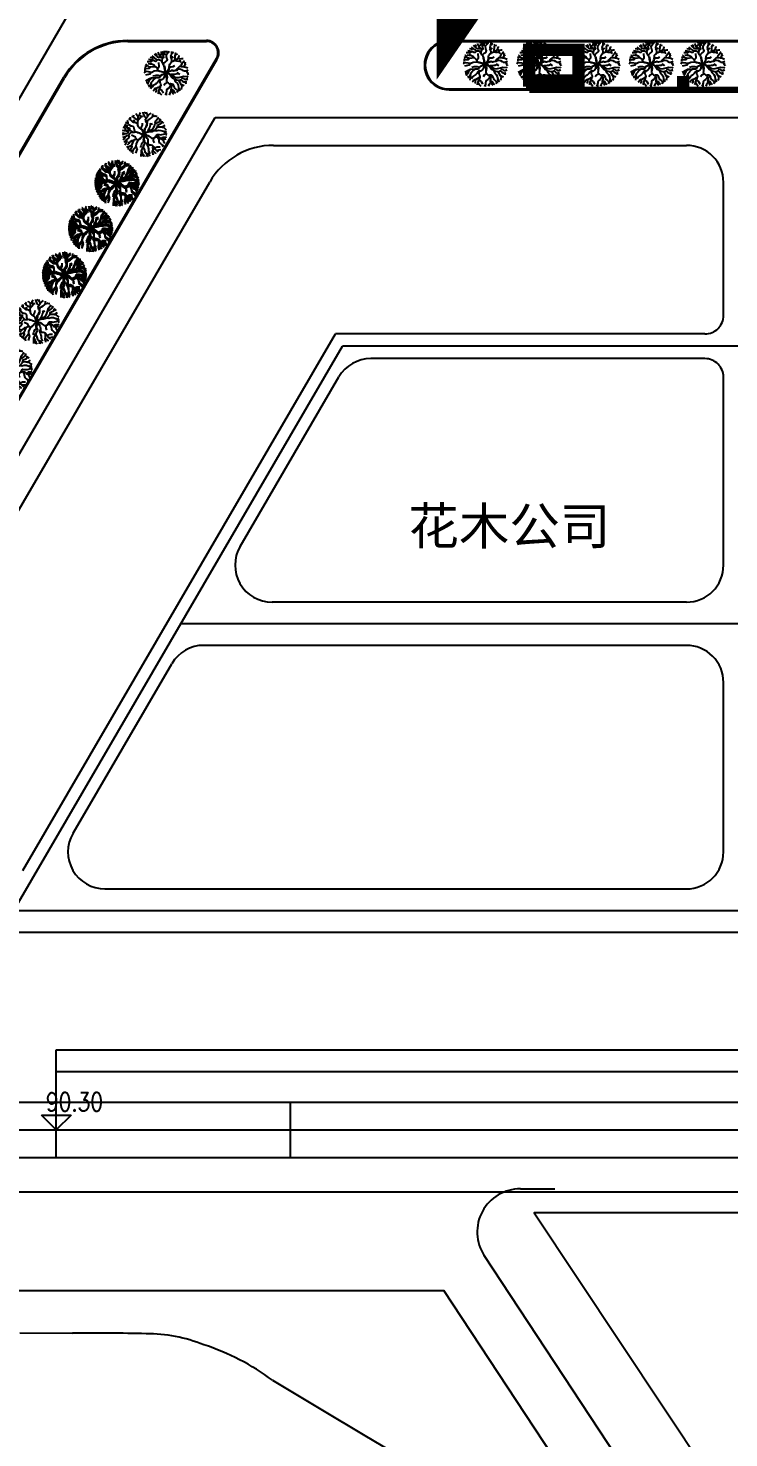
# Model space of a CAD drawing. Extents: x 532522 to 2902776, y -101917278 to 111238625.
# Drawn here: x 2901420.1 to 2901533.7, y 2548789.7 to 2549018.3 of the extents above; entities that cross this region are included whole.
import ezdxf
from ezdxf.enums import TextEntityAlignment as Align

# ---------------------------------------------------------------- set-up
doc = ezdxf.new("R2010")
doc.units = 0
doc.header["$LTSCALE"] = 1000
doc.header["$MEASUREMENT"] = 0
doc.linetypes.add('DASHDOT', pattern=[1, 0.5, -0.25, 0, -0.25])
doc.linetypes.add('DASHED2', pattern=[9.524999999999999, 6.35, -3.175])
for name, color, linetype in [('1', 7, 'CONTINUOUS'), ('34', 7, 'CONTINUOUS'), ('NEW字', 2, 'CONTINUOUS'), ('NEW道路', 4, 'CONTINUOUS'), ('施工临建布置', 7, 'CONTINUOUS'), ('道路', 5, 'CONTINUOUS')]:
    doc.layers.add(name, color=color, linetype=linetype)
doc.styles.add('DIM_FONT', font='SIMPLEX.shx', dxfattribs={"width": 0.8})
doc.styles.get("Standard").update_dxf_attribs({"font": '', "width": 1.1})
doc.styles.get('Standard').set_extended_font_data('SimSun')

# ---------------------------------------------------------------- blocks, each defined once
blk = doc.blocks.new('VEGTRE')
at = {"layer": '34', "color": 95, "linetype": 'Continuous'}
for p, q in [((-8.527999999998428, 0.01200000000244472), (-9.250999999996566, 0.386000000002241)), ((0.1180000000022119, -8.825999999997293), (0.1399999999994179, -9.250999999996566)), ((3.56600000000617, -7.879999999997381), (3.930000000000291, -8.36699999999837))]:
    blk.add_line(p, q, dxfattribs=at)
for points in [[(-4.399999999994179, 6.349000000001979), (-5.148999999997613, 6.149000000001251), (-5.737999999997555, 6.297000000002299), (-6.572999999996682, 6.509000000001834)], [(-2.04599999999482, 4.27900000000227), (-2.399999999994179, 4.963999999999942), (-3.286999999996624, 5.585000000002765), (-3.963999999999942, 6.236000000000786), (-4.881999999997788, 6.473000000001775), (-5.322999999996682, 6.918000000001484), (-5.977999999995518, 7.056000000000495)], [(-5.322999999996682, 6.918000000001484), (-5.361999999993714, 7.246000000002823), (-5.459999999999127, 7.463000000003376)], [(-2.194999999999709, 6.115000000001601), (-2.574000000000524, 6.648000000001048), (-3.105999999999767, 7.036000000000058), (-3.399999999994179, 7.18500000000131), (-3.961999999999534, 7.479000000002998), (-4.610000000000582, 7.805000000000291), (-4.772999999993772, 7.915000000000873)], [(-3.752000000000407, 7.369000000002416), (-3.989999999997963, 8.041000000001077), (-3.987999999997555, 8.338000000003376)], [(-2.02100000000064, 2.950000000000728), (-2.04599999999482, 4.27900000000227), (-2.194999999999709, 6.115000000001601), (-2.22899999999936, 6.518000000000029), (-2.459999999999127, 6.863000000001193), (-3.384999999994761, 8.600000000002183)], [(0.397000000004482, 6.077000000001135), (-0.09100000000034925, 6.60200000000259), (-0.4239999999990687, 6.730000000003201), (-0.8289999999979045, 8.61200000000099)], [(0.7490000000034343, 8.302999999999884), (0.4170000000012806, 8.867000000002008), (0.06700000000273576, 9.236000000000786)], [(0.7540000000008149, 9.176000000003114), (0.7860000000000582, 8.24800000000323), (0.4210000000020955, 5.990000000001601), (0.8790000000008149, 5.048000000002503), (1.02100000000064, 3.397000000000844), (1.745000000002619, 3.549000000002707), (2.297000000005937, 4.056000000000495), (2.627000000000407, 4.528000000002066), (2.402000000001863, 6.574000000000524), (1.891999999999825, 7.120000000002619), (1.776000000005297, 8.509000000001834), (1.535000000003492, 8.749000000003434), (1.489000000001397, 9.113000000001193)], [(1.776000000005297, 8.509000000001834), (2.094000000004598, 8.662000000000262), (2.302999999999884, 8.93800000000192)], [(2.400000000001455, 6.569000000003143), (2.605000000003201, 7.266999999999825), (2.930000000000291, 7.679000000000087), (3.581000000005588, 8.302999999999884), (3.658000000003085, 8.472000000001572)], [(2.626000000003842, 4.534999999999854), (3.130000000004657, 4.899000000001251), (3.48700000000099, 5.697000000000116), (3.694000000003143, 6.082000000002154), (4.200000000004366, 6.525000000001455)], [(3.186000000001513, 7.92500000000291), (2.785000000003492, 8.597000000001572), (2.653000000005704, 8.84100000000035)], [(3.694000000003143, 6.082000000002154), (3.694000000003143, 6.585000000002765), (3.817000000002736, 7.533000000003085)], [(4.535000000003492, 1.708000000002357), (5.166000000004715, 2.212000000003172), (5.405000000006112, 2.749000000003434), (5.458000000005995, 3.195000000003347), (5.405000000006112, 3.713000000003376), (4.846000000005006, 4.231000000003405), (4.891999999999825, 4.745000000002619), (5.302999999999884, 5.58100000000195), (5.602000000006228, 7.304000000000087)], [(5.302999999999884, 5.58100000000195), (5.202000000004773, 5.697000000000116), (4.995000000002619, 6.082000000002154), (4.790000000000873, 6.494000000002416), (4.730000000003201, 7.087000000003172), (4.699000000000524, 7.940000000002328)], [(6.39100000000326, 4.959000000002561), (6.236000000004424, 5.518000000000029), (6.236000000004424, 5.725000000002183), (6.395000000004075, 6.648000000001048)], [(-5.072000000000116, -1.936999999998079), (-5.315999999998894, -1.809999999997672), (-5.788000000000466, -1.572999999996682), (-6.290999999997439, -1.096999999997934), (-6.761999999995169, -0.4769999999989523), (-7.144000000000233, -0.1790000000000873), (-7.676999999996042, -0.091999999996915), (-8.209999999999127, -0.002999999996973202), (-9.259999999994761, 0.04800000000250293)], [(-2.825999999993655, 2.118000000002212), (-3.086999999999534, 2.390000000003056), (-3.440999999998894, 2.687000000001717), (-3.736999999993714, 2.687000000001717), (-4.002999999996973, 2.656000000002678), (-4.240999999994528, 2.538000000000466), (-4.445999999996275, 2.39100000000326), (-5.009999999994761, 2.243000000002212), (-5.305999999996857, 2.273000000001048), (-5.777999999998428, 2.451000000000931), (-6.161999999996624, 2.631000000001222), (-6.486999999993714, 2.807000000000698), (-6.989999999997963, 3.043000000001484), (-7.52100000000064, 3.161000000000058), (-7.788000000000466, 2.985000000000582), (-8.084999999999127, 2.77900000000227), (-8.469999999993888, 2.513000000002648), (-9.050999999999476, 1.949000000000524)], [(-7.644000000000233, 3.079000000001543), (-7.905999999995402, 3.251000000000204), (-8.290999999997439, 3.340000000000146), (-8.578999999997905, 3.473000000001775)], [(-6.773999999997613, 2.944000000003143), (-6.813999999998487, 2.364000000001397), (-7.19999999999709, 1.77100000000064), (-7.879999999997381, 1.359000000000378), (-8.261999999995169, 1.156000000002678)], [(-6.479999999995925, 4.130000000001019), (-6.80899999999383, 4.197000000000116), (-7.372999999999593, 4.169000000001688), (-7.784999999996217, 4.256000000001222), (-8.040999999997439, 4.579000000001543)], [(-5.515999999995984, 2.354000000002998), (-5.718000000000757, 2.92500000000291), (-6.013999999995576, 3.369000000002416), (-6.481999999996333, 4.138000000002648), (-6.363999999994121, 4.405000000002474), (-6.572999999996682, 4.790000000000873), (-7.161999999996624, 5.174000000002707), (-7.425999999999476, 5.518000000000029)], [(-2.279999999998836, 1.166000000001077), (-2.279999999998836, 1.166000000001077), (-2.5879999999961, 1.561000000001513), (-2.850999999995111, 2.005000000001019), (-2.761999999995169, 2.390000000003056), (-2.789999999993597, 2.715000000000146), (-3.320999999996275, 3.217000000000553), (-3.913000000000466, 3.60200000000259), (-4.235999999997148, 3.990000000001601), (-4.561999999998079, 4.34400000000096), (-4.854999999995925, 4.817000000002736), (-5.061999999998079, 5.113000000001193), (-5.650999999998021, 5.497000000003027), (-6.064999999995052, 5.795000000001892)], [(-3.963999999999942, -0.6149999999979627), (-4.553999999996449, 0.4430000000029395), (-5.235999999997148, 0.9660000000003492)], [(-2.527999999998428, -0.2799999999988358), (-2.002999999996973, -0.3329999999987194), (-1.531999999999243, -0.286999999996624), (-1.008999999998196, -0.1569999999992433), (-0.5319999999992433, 0.0430000000014843), (-0.4869999999937136, 0.1280000000006112), (-0.5469999999986612, 0.1950000000033469), (-1.307999999997264, 0.5349999999998545), (-1.731999999996333, 0.7590000000018335), (-2.279999999998836, 1.166000000001077)], [(-1.835999999995693, 0.8360000000029686), (-1.531999999999243, 0.7330000000001746), (-1.115999999994528, 0.5349999999998545), (-0.727999999995518, 0.3660000000018044), (-0.3899999999994179, 0.2220000000015716), (-0.3079999999972642, 0.2270000000025902), (-0.2799999999988358, 0.3180000000029395), (-0.4089999999996508, 0.6720000000022992), (-0.635999999998603, 1.292000000001281), (-0.8509999999951106, 1.797000000002299), (-0.9899999999979627, 2.038000000000466), (-1.382999999994354, 2.386000000002241), (-2.02100000000064, 2.950000000000728)], [(-1.495999999999185, 2.48700000000099), (-1.120999999999185, 2.253000000000611), (-0.8499999999985448, 2.084000000002561), (-0.6309999999939464, 1.636000000002241), (-0.4359999999942374, 1.202000000001135), (-0.25, 0.6620000000002619), (-0.1369999999951688, 0.338000000003376), (-0.08199999999487773, 0.2630000000026484), (0.005000000004656613, 0.2890000000006694), (0.08699999999953434, 0.4990000000034343), (0.217000000004191, 0.8620000000009895), (0.3899999999994179, 1.333000000002357), (0.5350000000034925, 1.913000000000466), (0.6670000000012806, 2.463000000003376), (0.7760000000052969, 2.867000000002008), (0.9440000000031432, 3.145000000000437)], [(-1.332999999998719, 2.385000000002037), (-1.013999999995576, 3.395000000000437), (-1.013999999995576, 4.191000000002532), (-1.127999999996973, 4.636000000002241), (-1.305999999996857, 5.585000000002765)], [(1.02100000000064, 3.397000000000844), (0.7810000000026776, 2.621000000002823), (0.6310000000012224, 1.971000000001368), (0.4460000000035507, 1.246000000002823), (0.217000000004191, 0.5030000000006112), (0.1810000000041327, 0.3900000000030559), (0.2270000000062282, 0.2620000000024447), (0.3300000000017462, 0.2480000000032305), (0.8410000000003492, 0.4260000000031141), (1.405000000006112, 0.5380000000004657), (2.063000000001921, 0.6380000000026484), (2.492000000005646, 0.7330000000001746), (2.858000000000175, 0.7740000000012515)], [(3.063000000001921, 0.8430000000007567), (2.672000000005937, 0.7080000000023574), (2.150000000001455, 0.5790000000015425), (1.57900000000518, 0.4870000000009895), (1.012000000002445, 0.4020000000018626), (0.6270000000004075, 0.217000000000553), (0.272000000004482, 0.04600000000209548), (0.2270000000062282, -0.00999999999839929), (0.3250000000043656, -0.1379999999990105), (0.6310000000012224, -0.3849999999983993), (1.205000000001746, -0.8439999999973224), (1.463000000003376, -1.023999999997613), (1.971000000005006, -1.187999999998283)], [(1.682000000000698, 3.534999999999854), (2.169000000001688, 3.304000000000087), (2.692000000002736, 2.851000000002387), (4.438000000001921, 2.986000000000786)], [(3.063000000001921, 0.8430000000007567), (3.328000000001339, 0.9350000000013097), (3.950000000004366, 1.438000000001921), (4.453000000001339, 1.703000000001339), (5.19100000000617, 1.733000000000175), (5.991000000001804, 1.467000000000553), (6.227000000006228, 1.436000000001513), (6.494000000006054, 1.703000000001339), (6.819999999999709, 2.174000000002707), (7.145000000004075, 2.617000000002008), (7.503000000004249, 2.795000000001892), (8.005000000004657, 3.031000000002678), (8.622000000003027, 3.282000000002881)], [(3.581000000005588, 1.140000000003056), (4.067000000002736, 0.9950000000026193), (4.569000000003143, 0.4310000000004948), (4.891999999999825, -0.0139999999992142), (5.277000000001863, -0.3689999999987776), (5.689000000005763, -0.4869999999973516), (6.222000000001572, -0.2509999999965657), (6.549000000006345, -0.161999999996624), (7.317999999999302, -0.07499999999708962), (7.703000000001339, -0.1059999999997672), (8.205000000001746, -0.5779999999977008), (8.70400000000518, -1.141999999999825), (9.144000000000233, -1.243999999998778)], [(5.405000000006112, 3.715000000000146), (5.790000000000873, 4.156000000002678), (6.145000000004075, 4.662000000000262), (6.4120000000039, 4.985000000000582), (7.164000000004307, 5.812000000001717)], [(6.128000000004249, 1.44800000000032), (6.461999999999534, 0.9030000000020664), (6.966000000000349, 1.051000000003114), (7.379000000000815, 1.315000000002328), (7.677000000003318, 1.108000000000175), (8.027000000001863, 0.5450000000018917), (9.211999999999534, 0.5080000000016298)], [(6.436000000001513, 1.643000000000029), (6.438000000001921, 3.318000000002939), (6.576000000000931, 3.653000000002066), (7.149000000004889, 4.036000000000058), (7.438000000001921, 4.497000000003027), (7.838000000003376, 4.863000000001193)], [(7.150000000001455, 4.038000000000466), (7.415000000000873, 3.920000000001892), (7.622000000003027, 3.86200000000099), (8.115000000005239, 4.385000000002037)], [(7.313000000001921, 2.699000000000524), (7.617000000005646, 2.231999999999971), (7.971000000005006, 1.997000000003027), (8.477000000006228, 1.877000000000407), (9.005000000004657, 2.002000000000407)], [(7.607000000003609, 1.156000000002678), (7.822000000000116, 1.138000000002648), (8.238000000004831, 1.197000000000116), (9.109000000004016, 1.462000000003172)], [(-7.532999999995809, -2.132999999997992), (-7.917999999997846, -1.86699999999837), (-8.389999999999418, -1.541999999997643), (-9.182999999997264, -1.209999999999127)], [(-3.384999999994761, -0.1589999999996508), (-3.44999999999709, -0.1539999999986321), (-3.773999999997613, -0.3899999999994179), (-4.100999999995111, -0.7739999999976135), (-4.336999999999534, -1.040999999997439), (-4.515999999995984, -1.245999999999185), (-4.752000000000407, -1.573999999996886), (-4.958999999995285, -1.838999999999942), (-5.167999999997846, -2.014999999999418), (-5.404999999998836, -2.163999999997031), (-5.936999999998079, -2.132999999997992), (-6.202999999994063, -2.132999999997992), (-6.618999999998778, -2.014999999999418), (-6.913000000000466, -1.956999999998516), (-7.177999999999884, -1.984999999996944), (-7.474999999998545, -2.07499999999709), (-7.7129999999961, -2.310999999997875), (-7.977999999995518, -2.459999999999127), (-8.33299999999872, -2.695999999999913), (-8.743999999998778, -3.055999999996857)], [(-6.97899999999936, -1.963999999999942), (-6.972999999998137, -2.341999999996915), (-7.030999999995402, -2.635999999998603), (-7.269999999996799, -3.020999999997002), (-7.772999999993772, -3.286999999996624), (-8.15899999999965, -3.52299999999741), (-8.430999999996857, -3.835999999999331)], [(-7.466999999996915, -4.787999999996828), (-7.695999999996275, -4.587999999999738), (-8.153999999994994, -4.393000000000029)], [(-4.543999999994412, -1.286999999996624), (-4.397999999993772, -1.838999999999942), (-4.428999999996449, -2.312999999998283), (-4.666999999994005, -2.756999999997788), (-5.317999999999302, -3.110999999997148), (-5.879999999997381, -3.317999999999302), (-6.325999999993655, -3.643999999996595), (-6.799999999995634, -4.146999999997206), (-7.125999999996566, -4.527999999998428), (-7.363999999994121, -4.768000000000029), (-7.881999999997788, -4.86699999999837)], [(-5.372999999999593, -7.54399999999805), (-4.772999999993772, -6.300999999999476), (-4.156999999999243, -5.925999999999476), (-3.485000000000582, -5.582999999998719), (-3.096999999994296, -5.156999999999243), (-2.956999999994878, -4.361999999997352), (-2.722999999998137, -3.471999999997934), (-3.476999999998952, -3.758999999998196), (-4.238999999994121, -4.507999999997992), (-5.019000000000233, -4.947000000000116), (-6.151999999994587, -5.143999999996595), (-6.578999999997905, -5.091999999996915), (-7.515999999995984, -5.414999999997235)], [(-6.153999999994994, -5.143999999996595), (-6.418999999994412, -5.38799999999901), (-6.861999999993714, -5.536999999996624), (-7.208999999995285, -5.81499999999869)], [(-3.096999999994296, -5.156999999999243), (-2.869999999995343, -5.895999999997002), (-2.782999999995809, -6.161999999996624), (-3.315999999998894, -6.840999999996711), (-3.613999999994121, -7.402999999998428), (-3.702999999994063, -7.756999999997788), (-3.525999999998021, -8.172999999998865), (-3.496999999995751, -8.572999999996682)], [(-2.461999999999534, -3.179000000000087), (-2.136999999995169, -2.582999999998719), (-1.758999999998196, -2.279999999998836), (-1.346999999994296, -1.97899999999936), (-0.9029999999984284, -1.669999999998254), (-0.4959999999991851, -1.22899999999936), (-0.3439999999973224, -0.9439999999995052), (-0.2149999999965075, -0.238999999997759), (-0.2549999999973807, -0.1279999999969732), (-0.3589999999967404, -0.1059999999997672), (-0.9850000000005821, -0.2819999999992433), (-1.625999999996566, -0.4209999999984575), (-1.89600000000064, -0.4459999999999127), (-2.445999999996275, -0.2969999999986612), (-2.922999999995227, -0.2029999999977008), (-3.384999999994761, -0.1589999999996508)], [(1.200000000004366, -4.122999999999593), (0.9610000000029686, -3.592999999997119), (0.9130000000004657, -3.108000000000175), (0.897000000004482, -2.941999999999098), (0.9970000000030268, -2.661999999996624), (1.092000000004191, -2.209999999999127), (0.8310000000055879, -1.763999999999214), (0.7030000000013388, -1.215000000000146), (0.4940000000060536, -0.8499999999985448), (0.2119999999995343, -0.4509999999972933), (0.1090000000040163, -0.3899999999994179), (0.005000000004656613, -0.4139999999970314), (-0.06999999999970896, -0.532999999999447), (-0.1879999999946449, -1.002999999996973), (-0.2239999999947031, -1.146999999997206), (-0.6409999999959837, -1.613999999997759), (-0.8649999999979627, -1.854999999999563), (-1.515999999995984, -2.269999999996799), (-2.172999999995227, -2.855999999999767), (-2.722999999998137, -3.471999999997934)], [(-1.515999999995984, -2.269999999996799), (-1.194999999999709, -2.784999999999854), (-1.890999999995984, -3.705999999998312), (-1.809999999997672, -5.096999999997934), (-1.538000000000466, -6.269999999996799), (-1.276999999994587, -7.255999999997584), (-1.382999999994354, -8.902999999998428), (-1.52100000000064, -9.105999999999767)], [(-0.6409999999959837, -1.613999999997759), (-0.4649999999965075, -2.16899999999805), (-0.4969999999957508, -3.025999999998021), (-0.4389999999984866, -3.618999999998778), (-0.3519999999989523, -4.120999999999185), (-0.146999999997206, -4.684999999997672), (-0.3539999999993597, -5.393000000000029), (-0.5029999999969732, -5.628999999997177)], [(-0.1789999999964493, -4.797999999998865), (-0.05999999999767169, -4.861999999997352), (0.2970000000059372, -5.038999999997031)], [(2.289000000004307, -1.250999999996566), (1.369000000006054, -1.069999999999709), (0.9490000000005239, -0.7569999999977881), (0.272000000004482, -0.3379999999997381), (0.5250000000014552, -0.727999999999156), (0.7450000000026193, -1.069999999999709), (0.8210000000035507, -1.393000000000029), (0.9789999999993597, -1.869999999998981), (1.19100000000617, -2.22899999999936), (0.9850000000005821, -3.045999999998457), (1.251000000003842, -4.368999999998778)], [(1.251000000003842, -4.368999999998778), (1.333000000005995, -4.684999999997672), (1.627000000000407, -4.951999999997497), (1.744000000006054, -5.661999999996624), (1.535000000003492, -6.341999999996915), (1.120000000002619, -6.992999999998574), (0.9130000000004657, -7.435999999997875), (0.8510000000023865, -8.028999999998632), (1.145000000004075, -8.825999999997293), (1.335000000006403, -9.153999999998632)], [(1.263000000006286, -4.423999999999069), (1.868000000002212, -4.686999999998079), (2.810000000004948, -5.72099999999773), (2.749000000003434, -6.194999999999709), (2.682000000000698, -7.18999999999869), (2.651000000005297, -7.52299999999741), (2.497000000003027, -8.151999999998225), (2.115000000005239, -9.002999999996973)], [(2.289000000004307, -1.250999999996566), (3.273000000001048, -1.368999999998778), (3.718000000000757, -1.469999999997526), (4.297000000005937, -1.907999999999447), (4.509000000005472, -2.215000000000146), (4.891999999999825, -2.777999999998428), (5.333000000005995, -3.787999999996828), (6.144000000000233, -5.177999999999884), (5.853000000002794, -5.722999999998137), (5.997000000003027, -6.561999999998079), (6.022000000004482, -7.008999999998196)], [(2.289000000004307, -1.250999999996566), (2.622000000003027, -1.987999999997555), (2.668000000005122, -2.895999999997002), (3.077000000004773, -3.597999999998137)], [(5.062000000005355, -5.235999999997148), (4.879000000000815, -5.691999999999098), (4.463000000003376, -6.136999999998807)], [(4.509000000005472, -2.215000000000146), (5.359000000004016, -2.378999999997177), (5.863000000004831, -2.202999999997701), (6.366000000001804, -1.907999999999447), (7.164000000004307, -2.382999999997992)], [(5.241000000001804, -3.573999999996886), (5.088999999999942, -4.361999999997352), (5, -4.953999999997905), (5.115000000005239, -5.486999999997352), (5.232000000003609, -6.167999999997846)], [(5.333000000005995, -3.787999999996828), (5.653000000005704, -3.623999999999796), (6.273000000001048, -3.681999999997061), (6.894000000000233, -3.743999999998778), (7.456000000005588, -3.77299999999741), (7.75, -4.069999999999709), (7.930000000000291, -4.731999999999971)], [(5.963999999999942, -2.143999999996595), (6.30800000000454, -2.440999999998894), (6.776000000005297, -3.033999999999651)], [(6.144000000000233, -5.179000000000087), (6.595000000001164, -5.250999999996566), (7.246000000006461, -5.459999999999127), (7.42000000000553, -5.496999999999389)], [(6.708000000005995, -2.110999999997148), (7.077000000004773, -1.967999999997119), (7.610000000000582, -2.146999999997206), (8.109000000004016, -2.291999999997643), (8.918000000005122, -2.377999999996973)], [(7.605000000003201, -3.920999999998457), (7.841000000000349, -3.891999999999825), (8.226000000002387, -4.069999999999709), (8.25800000000163, -4.131999999997788)], [(8.046000000002095, -2.274999999997817), (8.25800000000163, -2.649999999997817), (8.658000000003085, -3.19999999999709)], [(8.268000000003667, -0.6509999999980209), (8.617000000005646, -0.3109999999978754), (9.226000000002387, -0.2289999999993597)], [(-4.772999999993772, -6.300999999999476), (-5.474999999998545, -6.54399999999805), (-6.004999999997381, -6.425999999999476), (-6.80899999999383, -6.279999999998836)], [(-3.674999999995634, -7.645999999997002), (-4, -8.050999999999476), (-4.461999999999534, -8.112999999997555)], [(-2.455999999998312, -8.49199999999837), (-2.669999999998254, -8.705999999998312), (-2.84599999999773, -8.809999999997672)], [(-1.538000000000466, -6.269999999996799), (-2.043999999994412, -6.573999999996886), (-2.250999999996566, -7.197999999996682), (-2.548999999999069, -7.669999999998254), (-2.578999999997905, -8.112999999997555), (-2.52100000000064, -8.378999999997177), (-2.315999999998894, -8.733000000000175), (-2.276999999994587, -8.972999999998137)], [(1.041000000004715, -8.54399999999805), (0.4360000000015134, -8.590000000000146), (0.07900000000518048, -8.855999999999767), (-0.3929999999963911, -9.06199999999808), (-0.7109999999956926, -9.225999999998749)], [(2.682000000000698, -7.163999999997031), (3.128000000004249, -7.674999999999272), (3.544000000001688, -7.881999999997788), (4.135000000002037, -7.850999999998749), (4.620000000002619, -8.00499999999738)], [(2.749000000003434, -6.194999999999709), (3.569000000003143, -6.393000000000029), (4.232000000003609, -6.768999999996595), (4.728000000002794, -7.320999999999913), (4.963999999999942, -7.378999999997177), (5.122999999999593, -7.650999999998021)]]:
    blk.add_lwpolyline(points, dxfattribs=at)

msp = doc.modelspace()

# ---------------------------------------------------------------- linework, layer by layer
at = {"layer": '1', "linetype": 'Continuous'}
for p, q in [((2901424.686159395, 2548852.659452623), (2901725.41070857, 2548852.659452623)), ((2901424.686159395, 2548844.159452623), (2901424.686159395, 2548852.659452623)), ((2901424.686159395, 2548849.159452623), (2901726.460569229, 2548849.159452623)), ((2901383.53373605, 2548844.159452623), (2901724.360847912, 2548844.159452623)), ((2901424.686159395, 2548835.159452623), (2901424.686159395, 2548844.159452623)), ((2901462.686159395, 2548835.159452623), (2901462.686159395, 2548844.159452623)), ((2901384.116291931, 2548835.159452623), (2901462.686159395, 2548835.159452623)), ((2901462.686159395, 2548835.159452623), (2901499.816239256, 2548835.159452623)), ((2901499.816239256, 2548835.159452623), (2901730.660011862, 2548835.159452623)), ((2901418.774607748, 2548806.725459592, -76.44200000000001), (2901427.310607748, 2548806.699459593, -76.44200000000001)), ((2901459.742607748, 2548799.051459593, -76.44200000000001), (2901467.583607748, 2548794.353459592, -76.44200000000001)), ((2901467.583607748, 2548794.353459592, -76.44200000000001), (2901474.730607748, 2548790.102459593, -76.44200000000001)), ((2901474.730607748, 2548790.102459593, -76.44200000000001), (2901481.478607748, 2548786.081459593, -76.44200000000001))]:
    msp.add_line(p, q, dxfattribs=at)
at = {"layer": '1', "color": 1, "linetype": 'Continuous'}
msp.add_line((2901646.872097789, 2548587.518210044, -9.76988910740237), (2901494.092476682, 2548819.270805832, 1.75893533570462), dxfattribs=at)
at = {"layer": '1', "color": 1, "linetype": 'Continuous', "flags": 128}
msp.add_lwpolyline([(2901493.232091436, 2549019.964459592, 0, 20, 0), (2901486.360091436, 2549019.964459592, 20, 20, 0)], format="xyseb", dxfattribs=at)
at = {"layer": '1', "color": 1, "linetype": 'Continuous'}
for points, const_width in [([(2901501.376495373, 2549008.336207129), (2901501.376500211, 2549016.336202236)], 1), ([(2901526.364192939, 2549010.593898001), (2901526.364191575, 2549008.335365522)], 2), ([(2901873.374585195, 2549008.335139466), (2901501.376495373, 2549008.335364397)], 1)]:
    msp.add_lwpolyline(points, dxfattribs=dict(at, const_width=const_width))
at = {"layer": '1', "color": 1, "linetype": 'Continuous', "const_width": 2, "flags": 128}
msp.add_lwpolyline([(2901501.376496281, 2549014.836258006), (2901501.376496281, 2549009.836258006), (2901509.376496281, 2549009.836258006), (2901509.376496281, 2549014.836258006), (2901501.376496281, 2549014.836258006)], dxfattribs=at)
at = {"layer": '1', "color": 1, "linetype": 'Continuous', "const_width": 1}
msp.add_lwpolyline([(2901502.654607886, 2549013.113581963, -1), (2901503.236073532, 2549013.113582315, -1)], format="xyb", close=True, dxfattribs=at)
at = {"layer": '1', "color": 1, "linetype": 'Continuous', "extrusion": (0.0001844192949917201, -0.04943667431242818, 0.9987772430439384), "const_width": 0.9999999999999999, "elevation": -125468.1622507031}
msp.add_lwpolyline([(2910858.574903677, 2534869.400324876), (2911057.130242624, 2534588.18443524)], dxfattribs=at)
at = {"layer": '1', "color": 1, "linetype": 'Continuous', "extrusion": (0.0001844192647048832, -0.04956354192688778, 0.9987709553752534)}
msp.add_arc((2910963.617239214, 2534890.226674785, -125791.526983595), 7, 89.78705878817087, 213.1488468225733, dxfattribs=at)
at = {"layer": '1', "linetype": 'Continuous'}
for centre, radius, start, end in [((2901430.127956818, 2548402.892882643, -76.44200000000001), 403.8164051196885, 88.70069067236153, 90.39974483126602), ((2901439.242390184, 2548781.21694332, -76.44200000000001), 25.38855137318747, 68.35613755682623, 89.90472519320241), ((2901436.977616314, 2548768.709015353, -76.44200000000001), 37.93295081324997, 53.12024425524936, 72.1475359613131)]:
    msp.add_arc(centre, radius, start, end, dxfattribs=at)
at = {"layer": 'NEW字', "extrusion": (0.0001844192949917201, -0.04943667431242819, 0.9987772430439386)}
for p, q in [((2901422.286157999, 2548842.056493054, 0.1190900140333579), (2901427.086157922, 2548842.056539713, 0.1182060272206618)), ((2901424.686159395, 2548839.659450959), (2901422.286157999, 2548842.056493054, 0.1190900140333579)), ((2901427.086157922, 2548842.056539713, 0.1182060272206618), (2901424.686159395, 2548839.659450959))]:
    msp.add_line(p, q, dxfattribs=at)
at = {"layer": 'NEW道路', "color": 4, "linetype": 'Continuous', "extrusion": (0.0001844192949917201, -0.04943667431242819, 0.9987772430439386)}
for p, q in [((2901280.42138891, 2548829.599920042), (2901730.660011862, 2548829.601641324)), ((2901499.940590327, 2548830.095133558, 2.678925722547327), (2901505.521698937, 2548830.095183177, 2.677897654381526)), ((2901370.528600985, 2548813.620313555), (2901487.539227295, 2548813.621094078))]:
    msp.add_line(p, q, dxfattribs=at)
at = {"layer": '施工临建布置', "color": 6, "linetype": 'Continuous'}
msp.add_lwpolyline([(2901707.116722626, 2548826.211363031), (2901502.167109148, 2548826.211363031), (2901578.987609271, 2548710.698353305), (2901720.966998469, 2548803.632807614)], close=True, dxfattribs=at)
at = {"layer": '道路', "color": 4, "linetype": 'DASHDOT', "ltscale": 5}
for p, q in [((2901329.828871982, 2548854.359428519), (2901427.38230958, 2549021.833977239)), ((2901355.118603398, 2548840.159422786), (2901450.459220173, 2549003.835118501)), ((2901384.116251924, 2548839.659450959), (2901729.310188492, 2548839.659450959)), ((2901648.038718875, 2548570.158166714), (2901487.539227295, 2548813.621094078))]:
    msp.add_line(p, q, dxfattribs=at)
at = {"layer": '道路', "color": 4}
for p, q in [((2901436.284536202, 2549016.335281993), (2901449.053196633, 2549016.33527783)), ((2901488.376604844, 2549016.335273917), (2901873.374587804, 2549016.335139466)), ((2901491.850611437, 2549016.336258982), (2901760.874607747, 2549016.336171258)), ((2901436.284536153, 2549016.185281993), (2901449.053196584, 2549016.18527783)), ((2901488.376604795, 2549016.185273917), (2901873.374587755, 2549016.185139466)), ((2901356.165402754, 2548851.194951074), (2901450.651768452, 2549013.404114014)), ((2901356.295016738, 2548851.119451305), (2901450.781382436, 2549013.328614245)), ((2901331.429045433, 2548848.1660964), (2901425.915413552, 2549010.375263503)), ((2901331.558659417, 2548848.090596631), (2901426.045027537, 2549010.299763734)), ((2901488.376602285, 2549008.485273917), (2901873.374585244, 2549008.485139465)), ((2901488.376602236, 2549008.335273917), (2901873.374585195, 2549008.335139466)), ((2901491.850611437, 2549008.336263875), (2901760.874607747, 2549008.33617615)), ((2901459.943274611, 2548999.335274279), (2901526.878614247, 2548999.335252452)), ((2901388.057908469, 2548887.767443588), (2901449.574151962, 2548993.375255789)), ((2901532.87861229, 2548971.747268796), (2901532.87861229, 2548993.335252452)), ((2901419.262112807, 2548881.727462079), (2901469.950897161, 2548968.747268796)), ((2901529.87861229, 2548968.747268796), (2901469.950897161, 2548968.747268796)), ((2901529.87861229, 2548964.747268796), (2901475.698751576, 2548964.747268796)), ((2901454.49552218, 2548934.26725955), (2901470.514192208, 2548961.76725955)), ((2901532.87861229, 2548931.247268796), (2901532.87861229, 2548961.747268796)), ((2901526.87861229, 2548925.247268796), (2901459.680081547, 2548925.247268796)), ((2901526.87861229, 2548918.247268796), (2901448.6126368, 2548918.247268796)), ((2901427.409514606, 2548887.767443588), (2901443.428077432, 2548915.26725955)), ((2901532.87861229, 2548884.747452834), (2901532.87861229, 2548912.247268796)), ((2901432.594073974, 2548878.747452834), (2901526.87861229, 2548878.747452834)), ((2901382.17502309, 2548871.747452834), (2901627.37861229, 2548871.747452834))]:
    msp.add_line(p, q, dxfattribs=at)
at = {"layer": '道路', "color": 4, "linetype": 'DASHDOT', "ltscale": 2}
for p, q in [((2901450.459220173, 2549003.835118501), (2902271.603194332, 2549003.834905828)), ((2901375.557278863, 2548875.247452834), (2901623.87861229, 2548875.247452834))]:
    msp.add_line(p, q, dxfattribs=at)
at = {"layer": '道路', "color": 4, "ltscale": 2}
for p, q in [((2901417.802091333, 2548875.247452834), (2901471.100468044, 2548966.747268796)), ((2901590.37861229, 2548966.747268796), (2901471.100468044, 2548966.747268796)), ((2901623.87861229, 2548921.747268796), (2901444.888098907, 2548921.747268796))]:
    msp.add_line(p, q, dxfattribs=at)
at = {"layer": '道路', "color": 4}
for centre, radius, start, end in [((2901436.284532289, 2549004.335281993), 12, 89.99998131678132, 149.7793244847953), ((2901436.285224945, 2549004.335471121), 12, 89.99998131673134, 149.7793244836172), ((2901449.053195981, 2549014.33527783), 2, 329.7793244836006, 89.99998131678166), ((2901488.37660354, 2549012.335273917), 3.999999999997226, 89.99998131678126, 269.9999813167813), ((2901436.284532289, 2549004.335281993), 11.85, 89.99998131678132, 149.7793244847953), ((2901449.053195981, 2549014.33527783), 1.85, 329.7793244836006, 89.99998131678166), ((2901488.37660354, 2549012.335273917), 3.849999999997226, 89.99998131678126, 269.9999813167813), ((2901459.943270698, 2548987.335274279), 12, 89.99998131678142, 149.7793244836002), ((2901526.87861229, 2548993.335252452), 6, 8.651108733580766e-13, 89.99998131678134), ((2901529.87861229, 2548971.747268796), 3, 270, 7.124442486478279e-13), ((2901475.698751576, 2548958.747268796), 6, 90.00000000000092, 149.7793244836008), ((2901529.87861229, 2548961.747268796), 3, 359.9999999999997, 90.0000000000004), ((2901459.680081547, 2548931.247268796), 6, 149.7793244836006, 270), ((2901526.87861229, 2548931.247268796), 6, 270, 359.9999999999997), ((2901448.6126368, 2548912.247268796), 6, 90.00000000000034, 149.7793244836009), ((2901526.87861229, 2548912.247268796), 6, 359.9999999999997, 90.00000000000031), ((2901432.594073974, 2548884.747452834), 6, 149.7793244836005, 270.0000000000002), ((2901526.87861229, 2548884.747452834), 6, 270, 359.9999999999997)]:
    msp.add_arc(centre, radius, start, end, dxfattribs=at)

# ---------------------------------------------------------------- block references
at = {"layer": '34', "color": 95, "linetype": 'Continuous', "xscale": 0.3900013038538194, "yscale": 0.3900013038538194}
for p, rotation in [((2901442.514080282, 2549011.060503976), 90.00003464162717), ((2901494.267013966, 2549012.487377591), 90.00003464162717), ((2901502.952074705, 2549012.487377591), 90.00003464162717), ((2901512.458377893, 2549012.487377591), 90.00003464162717), ((2901521.143438632, 2549012.487377591), 90.00003464162717), ((2901529.539016465, 2549012.487377591), 90.00003464162717), ((2901438.984372457, 2549001.107938189), 149.3382287502279), ((2901434.512896163, 2548993.316446797), 149.3382287502279), ((2901430.231412461, 2548985.904734957), 149.3382287502279), ((2901425.992290088, 2548978.433911585), 149.3382287502279)]:
    msp.add_blockref('VEGTRE', p, dxfattribs=dict(at, rotation=rotation))
at = {"layer": '34', "color": 95, "linetype": 'Continuous', "extrusion": (0.0001844192949917201, -0.04943667431242819, 0.9987772430439386), "xscale": 0.3900013038538194, "yscale": 0.3900013038538194, "rotation": 149.1247540701551}
for p in [(2910923.059859892, 2535048.820700166, -125468.1622507032), (2910918.750791148, 2535041.424991841, -125468.1622507032), (2910914.483863201, 2535033.97001456, -125468.1622507032), (2910910.026935956, 2535026.51574519, -125468.1622507032), (2910905.611445676, 2535018.812289322, -125468.1622507031)]:
    msp.add_blockref('VEGTRE', p, dxfattribs=at)

# ---------------------------------------------------------------- texts
at = {"layer": 'NEW字', "extrusion": (0.0001844192949917201, -0.04943667431242819, 0.9987772430439386), "style": 'DIM_FONT', "width": 0.8}
msp.add_text('90.30', height=3, rotation=359.7865599615661, dxfattribs=at).set_placement((2910915.628412633, 2534899.667566974, -125471.0774237844), align=Align.MIDDLE)
at = {"layer": '施工临建布置', "color": 7, "linetype": 'DASHED2', "insert": (2901481.790509612, 2548940.599189465, 0.1742410578153795), "char_height": 5.999999999999999, "width": 66.79098162703826, "attachment_point": 1}
msp.add_mtext('{\\fKaiTi_GB2312|b0|i0|c134|p49;花木公司}', dxfattribs=at)

doc.saveas('drawing.dxf')
